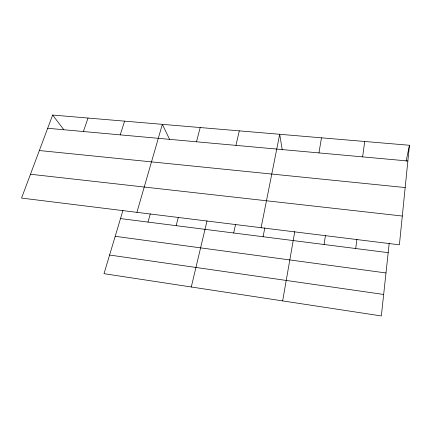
<?xml version="1.0" encoding="UTF-8"?>
<svg xmlns="http://www.w3.org/2000/svg" width="431" height="431" viewBox="0 0 431 431"><rect width="100%" height="100%" fill="white"/><g stroke="black" fill="none" stroke-linecap="round" stroke-linejoin="round"><path stroke-width="0.65" d="M409.45 145.269L399.397 244.819L21.55 198.077L52.636 115.05L409.45 145.269L406.099 161.264M389.22 243.095L381.338 315.95L104.006 273.68L122.927 210.473M355.72 248.525L356.933 239.248M362.627 156.879L364.701 141.476M324.069 244.496L325.47 235.358M318.951 152.913L321.472 137.818M282.644 300.908L294.772 231.566M263.082 236.732L264.823 227.864M261.105 227.708L279.692 134.278L282.251 149.864M233.694 232.988L235.595 224.249M235.956 145.371L239.291 130.857M191.289 286.981L207.02 220.871M196.498 141.788L200.194 127.549M176.155 225.666L178.315 217.321M147.995 222.078L150.29 213.857M136.913 212.348L162.347 124.343L169.566 139.31M120.227 134.865L124.597 121.143M83.377 131.514L88.043 118.051M47.685 128.276L407.861 160.984M39.356 150.527L405.178 187.555M30.472 174.248L402.306 216.033M120.502 218.582L388.186 252.658M115.196 236.301L385.987 272.952M109.593 255.033L383.665 294.459M52.636 115.05L63.836 129.704"/></g></svg>
